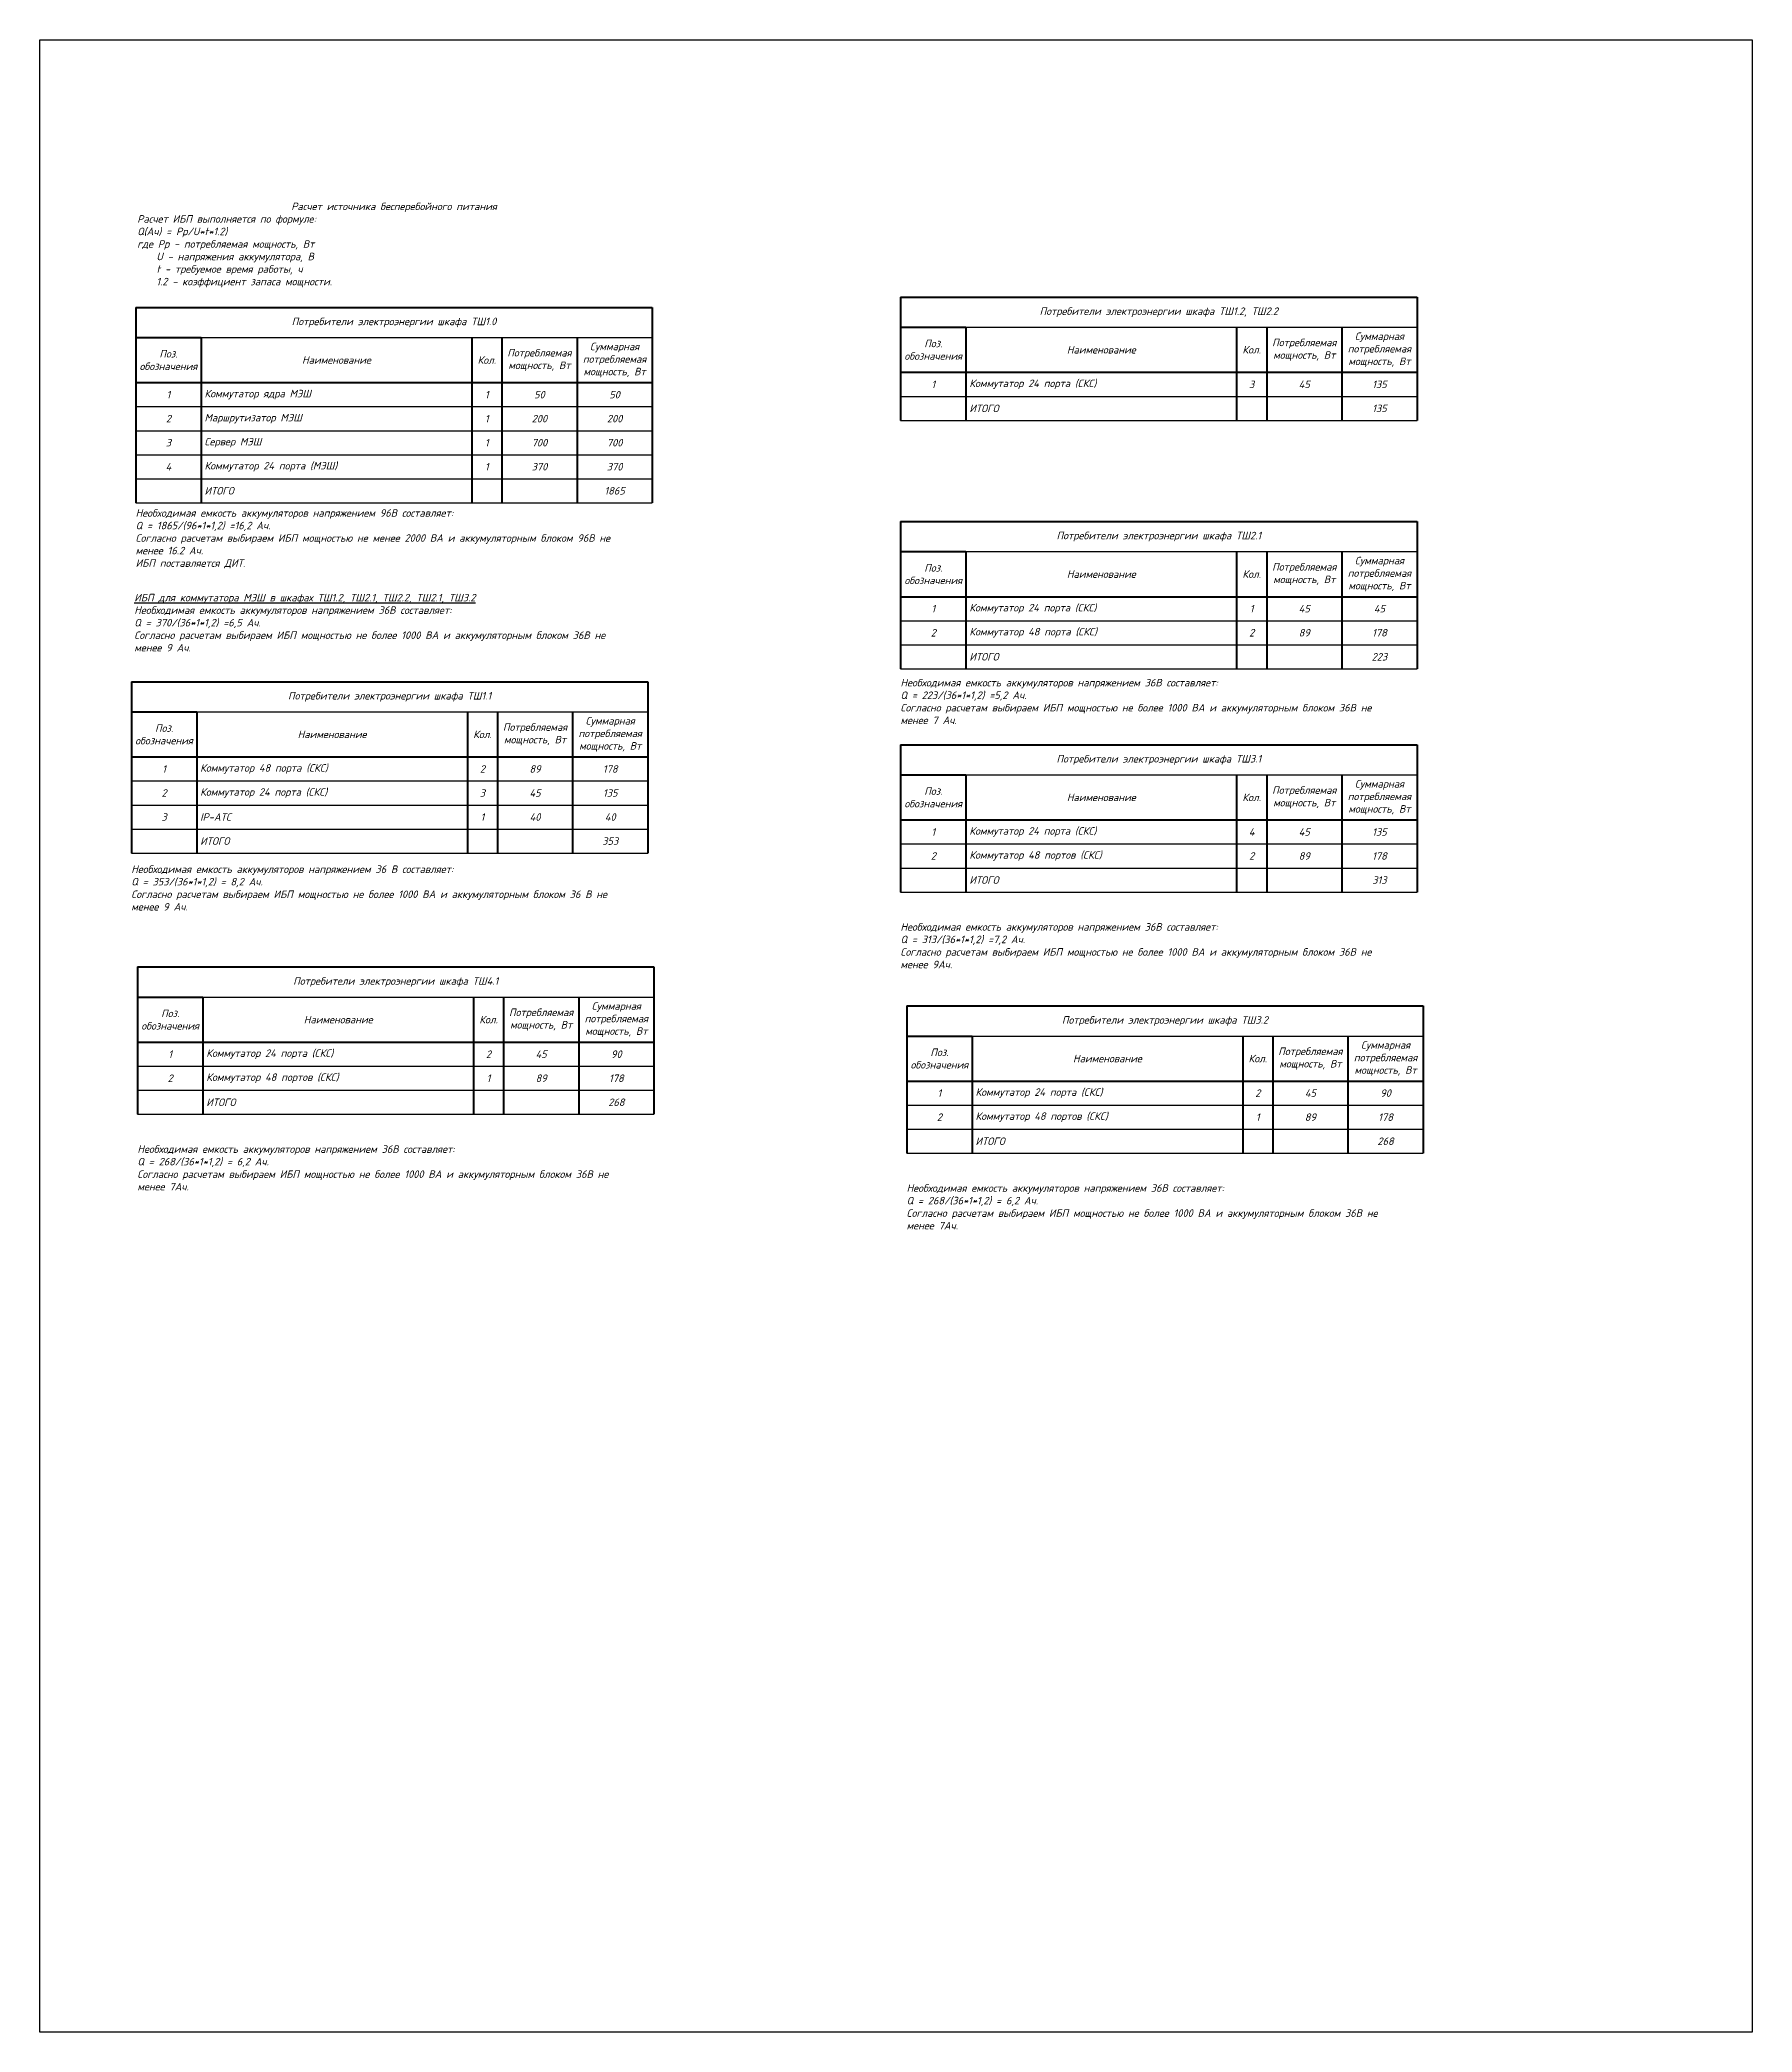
# Model space of a CAD drawing. Extents: x -260425 to 1294666, y -169889 to -2349.
# Drawn here: x 1237723 to 1294666, y -82388 to -16110 of the extents above; entities that cross this region are included whole.
import ezdxf

# ---------------------------------------------------------------- set-up
doc = ezdxf.new("R2010")
doc.units = 0
doc.header["$LTSCALE"] = 100
doc.layers.get('Defpoints').update_dxf_attribs({"color": 42})
doc.layers.add('АП_АСУ_ОсновнаяТонкая', color=7, linetype='Continuous', lineweight=25)
doc.layers.add('Текст', color=7, linetype='Continuous', lineweight=15)
doc.styles.add('1ISOCPEUR', font='isocpeui.ttf', dxfattribs={"height": 250})

# ---------------------------------------------------------------- blocks, each defined once
blk = doc.blocks.new('*T227')
at = {"layer": 'Текст', "color": 0, "lineweight": 50, "transparency": 16777216}
for p, q in [((0, 0), (17175, 0)), ((0, 0), (0, -6500)), ((17175, 0), (17175, -6500)), ((0, -1000), (2175, -1000)), ((2175, -1000), (2175, -6500)), ((11175, -1000), (11175, -6500)), ((12175, -1000), (12175, -6500)), ((14675, -1000), (14675, -6500)), ((0, -2500), (17175, -2500))]:
    blk.add_line(p, q, dxfattribs=at)
at = {"layer": 'Текст', "color": 0, "linetype": 'ByBlock', "lineweight": -2, "transparency": 16777216}
blk.add_line((2175, -1000), (17175, -1000), dxfattribs=at)
at = {"layer": 'Текст', "color": 0, "lineweight": 25, "transparency": 16777216}
for p, q in [((0, -3300), (17175, -3300)), ((0, -4100), (17175, -4100)), ((0, -4900), (17175, -4900)), ((0, -5700), (17175, -5700)), ((0, -6500), (17175, -6500))]:
    blk.add_line(p, q, dxfattribs=at)
at = {"layer": 'Текст', "color": 0, "transparency": 16777216, "char_height": 250, "style": '1ISOCPEUR'}
for s, insert, width, attachment_point in [('Потребители электроэнергии шкафа ТШ1.0', (8588, -500), 16952.07, 5), ('Суммарная потребляемая мощность, Вт', (15925, -1750), 2276.98, 5), ('Поз. обозначения', (1088, -1750), 1952.07, 5), ('Наименование', (6675, -1750), 8776.98, 5), ('Кол.', (11675, -1750), 776.98, 5), ('Потребляемая мощность, Вт', (13425, -1750), 2276.98, 5), ('1', (1088, -2900), 1952.07, 5), ('Коммутатор ядра МЭШ', (2287, -2900), 8776.98, 4), ('1', (11675, -2900), 776.98, 5), ('50', (13425, -2900), 2276.98, 5), ('50', (15925, -2900), 2276.98, 5), ('2', (1088, -3700), 1952.07, 5), ('Маршрутизатор МЭШ', (2287, -3700), 8776.98, 4), ('1', (11675, -3700), 776.98, 5), ('200', (13425, -3700), 2276.98, 5), ('200', (15925, -3700), 2276.98, 5), ('3', (1088, -4500), 1952.07, 5), ('Сервер МЭШ', (2287, -4500), 8776.98, 4), ('1', (11675, -4500), 776.98, 5), ('700', (13425, -4500), 2276.98, 5), ('700', (15925, -4500), 2276.98, 5), ('4', (1088, -5300), 1952.07, 5), ('Коммутатор 24 порта (МЭШ)', (2287, -5300), 8776.98, 4), ('1', (11675, -5300), 776.98, 5), ('370', (13425, -5300), 2276.98, 5), ('370', (15925, -5300), 2276.98, 5), ('ИТОГО', (2287, -6100), 8776.98, 4), ('1865', (15925, -6100), 2276.98, 5)]:
    blk.add_mtext(s, dxfattribs=dict(at, insert=insert, width=width, attachment_point=attachment_point))
blk = doc.blocks.new('*T228')
at = {"layer": 'Текст', "color": 0, "lineweight": 50, "transparency": 16777216}
for p, q in [((0, 0), (17175, 0)), ((0, 0), (0, -4100)), ((17175, 0), (17175, -4100)), ((0, -1000), (2175, -1000)), ((2175, -1000), (2175, -4100)), ((11175, -1000), (11175, -4100)), ((12175, -1000), (12175, -4100)), ((14675, -1000), (14675, -4100)), ((0, -2500), (17175, -2500))]:
    blk.add_line(p, q, dxfattribs=at)
at = {"layer": 'Текст', "color": 0, "linetype": 'ByBlock', "lineweight": -2, "transparency": 16777216}
blk.add_line((2175, -1000), (17175, -1000), dxfattribs=at)
at = {"layer": 'Текст', "color": 0, "lineweight": 25, "transparency": 16777216}
for p, q in [((0, -3300), (17175, -3300)), ((0, -4100), (17175, -4100))]:
    blk.add_line(p, q, dxfattribs=at)
at = {"layer": 'Текст', "color": 0, "transparency": 16777216, "char_height": 250, "style": '1ISOCPEUR'}
for s, insert, width, attachment_point in [('Потребители электроэнергии шкафа ТШ1.2, ТШ2.2', (8588, -500), 16952.07, 5), ('Суммарная потребляемая мощность, Вт', (15925, -1750), 2276.98, 5), ('Поз. обозначения', (1088, -1750), 1952.07, 5), ('Наименование', (6675, -1750), 8776.98, 5), ('Кол.', (11675, -1750), 776.98, 5), ('Потребляемая мощность, Вт', (13425, -1750), 2276.98, 5), ('1', (1088, -2900), 1952.07, 5), ('Коммутатор 24 порта (СКС)', (2287, -2900), 8776.98, 4), ('3', (11675, -2900), 776.98, 5), ('45', (13425, -2900), 2276.98, 5), ('135', (15925, -2900), 2276.98, 5), ('ИТОГО', (2287, -3700), 8776.98, 4), ('135', (15925, -3700), 2276.98, 5)]:
    blk.add_mtext(s, dxfattribs=dict(at, insert=insert, width=width, attachment_point=attachment_point))
blk = doc.blocks.new('*T229')
at = {"layer": 'Текст', "color": 0, "lineweight": 50, "transparency": 16777216}
for p, q in [((0, 0), (17175, 0)), ((0, 0), (0, -4900)), ((17175, 0), (17175, -4900)), ((0, -1000), (2175, -1000)), ((2175, -1000), (2175, -4900)), ((11175, -1000), (11175, -4900)), ((12175, -1000), (12175, -4900)), ((14675, -1000), (14675, -4900)), ((0, -2500), (17175, -2500))]:
    blk.add_line(p, q, dxfattribs=at)
at = {"layer": 'Текст', "color": 0, "linetype": 'ByBlock', "lineweight": -2, "transparency": 16777216}
blk.add_line((2175, -1000), (17175, -1000), dxfattribs=at)
at = {"layer": 'Текст', "color": 0, "lineweight": 25, "transparency": 16777216}
for p, q in [((0, -3300), (17175, -3300)), ((0, -4100), (17175, -4100)), ((0, -4900), (17175, -4900))]:
    blk.add_line(p, q, dxfattribs=at)
at = {"layer": 'Текст', "color": 0, "transparency": 16777216, "char_height": 250, "style": '1ISOCPEUR'}
for s, insert, width, attachment_point in [('Потребители электроэнергии шкафа ТШ2.1', (8588, -500), 16952.07, 5), ('Суммарная потребляемая мощность, Вт', (15925, -1750), 2276.98, 5), ('Поз. обозначения', (1088, -1750), 1952.07, 5), ('Наименование', (6675, -1750), 8776.98, 5), ('Кол.', (11675, -1750), 776.98, 5), ('Потребляемая мощность, Вт', (13425, -1750), 2276.98, 5), ('1', (1088, -2900), 1952.07, 5), ('Коммутатор 24 порта (СКС)', (2287, -2900), 8776.98, 4), ('1', (11675, -2900), 776.98, 5), ('45', (13425, -2900), 2276.98, 5), ('45', (15925, -2900), 2276.98, 5), ('2', (1088, -3700), 1952.07, 5), ('Коммутатор 48 порта (СКС)', (2287, -3700), 8776.98, 4), ('2', (11675, -3700), 776.98, 5), ('89', (13425, -3700), 2276.98, 5), ('178', (15925, -3700), 2276.98, 5), ('ИТОГО', (2287, -4500), 8776.98, 4), ('223', (15925, -4500), 2276.98, 5)]:
    blk.add_mtext(s, dxfattribs=dict(at, insert=insert, width=width, attachment_point=attachment_point))
blk = doc.blocks.new('*T230')
at = {"layer": 'Текст', "color": 0, "lineweight": 50, "transparency": 16777216}
for p, q in [((0, 0), (17175, 0)), ((0, 0), (0, -4900)), ((17175, 0), (17175, -4900)), ((0, -1000), (2175, -1000)), ((2175, -1000), (2175, -4900)), ((11175, -1000), (11175, -4900)), ((12175, -1000), (12175, -4900)), ((14675, -1000), (14675, -4900)), ((0, -2500), (17175, -2500))]:
    blk.add_line(p, q, dxfattribs=at)
at = {"layer": 'Текст', "color": 0, "linetype": 'ByBlock', "lineweight": -2, "transparency": 16777216}
blk.add_line((2175, -1000), (17175, -1000), dxfattribs=at)
at = {"layer": 'Текст', "color": 0, "lineweight": 25, "transparency": 16777216}
for p, q in [((0, -3300), (17175, -3300)), ((0, -4100), (17175, -4100)), ((0, -4900), (17175, -4900))]:
    blk.add_line(p, q, dxfattribs=at)
at = {"layer": 'Текст', "color": 0, "transparency": 16777216, "char_height": 250, "style": '1ISOCPEUR'}
for s, insert, width, attachment_point in [('Потребители электроэнергии шкафа ТШ3.1', (8588, -500), 16952.07, 5), ('Суммарная потребляемая мощность, Вт', (15925, -1750), 2276.98, 5), ('Поз. обозначения', (1088, -1750), 1952.07, 5), ('Наименование', (6675, -1750), 8776.98, 5), ('Кол.', (11675, -1750), 776.98, 5), ('Потребляемая мощность, Вт', (13425, -1750), 2276.98, 5), ('1', (1088, -2900), 1952.07, 5), ('Коммутатор 24 порта (СКС)', (2287, -2900), 8776.98, 4), ('4', (11675, -2900), 776.98, 5), ('45', (13425, -2900), 2276.98, 5), ('135', (15925, -2900), 2276.98, 5), ('2', (1088, -3700), 1952.07, 5), ('Коммутатор 48 портов (СКС)', (2287, -3700), 8776.98, 4), ('2', (11675, -3700), 776.98, 5), ('89', (13425, -3700), 2276.98, 5), ('178', (15925, -3700), 2276.98, 5), ('ИТОГО', (2287, -4500), 8776.98, 4), ('313', (15925, -4500), 2276.98, 5)]:
    blk.add_mtext(s, dxfattribs=dict(at, insert=insert, width=width, attachment_point=attachment_point))
blk = doc.blocks.new('*T224')
at = {"layer": 'Текст', "color": 0, "lineweight": 50, "transparency": 16777216}
for p, q in [((0, 0), (17175, 0)), ((0, 0), (0, -5700)), ((17175, 0), (17175, -5700)), ((0, -1000), (2175, -1000)), ((2175, -1000), (2175, -5700)), ((11175, -1000), (11175, -5700)), ((12175, -1000), (12175, -5700)), ((14675, -1000), (14675, -5700)), ((0, -2500), (17175, -2500))]:
    blk.add_line(p, q, dxfattribs=at)
at = {"layer": 'Текст', "color": 0, "linetype": 'ByBlock', "lineweight": -2, "transparency": 16777216}
blk.add_line((2175, -1000), (17175, -1000), dxfattribs=at)
at = {"layer": 'Текст', "color": 0, "lineweight": 25, "transparency": 16777216}
for p, q in [((0, -3300), (17175, -3300)), ((0, -4100), (17175, -4100)), ((0, -4900), (17175, -4900)), ((0, -5700), (17175, -5700))]:
    blk.add_line(p, q, dxfattribs=at)
at = {"layer": 'Текст', "color": 0, "transparency": 16777216, "char_height": 250, "style": '1ISOCPEUR'}
for s, insert, width, attachment_point in [('Потребители электроэнергии шкафа ТШ1.1', (8588, -500), 16952.07, 5), ('Суммарная потребляемая мощность, Вт', (15925, -1750), 2276.98, 5), ('Поз. обозначения', (1088, -1750), 1952.07, 5), ('Наименование', (6675, -1750), 8776.98, 5), ('Кол.', (11675, -1750), 776.98, 5), ('Потребляемая мощность, Вт', (13425, -1750), 2276.98, 5), ('1', (1088, -2900), 1952.07, 5), ('Коммутатор 48 порта (СКС)', (2287, -2900), 8776.98, 4), ('2', (11675, -2900), 776.98, 5), ('89', (13425, -2900), 2276.98, 5), ('178', (15925, -2900), 2276.98, 5), ('2', (1088, -3700), 1952.07, 5), ('Коммутатор 24 порта (СКС)', (2287, -3700), 8776.98, 4), ('3', (11675, -3700), 776.98, 5), ('45', (13425, -3700), 2276.98, 5), ('135', (15925, -3700), 2276.98, 5), ('3', (1088, -4500), 1952.07, 5), ('IP-АТС', (2287, -4500), 8776.98, 4), ('1', (11675, -4500), 776.98, 5), ('40', (13425, -4500), 2276.98, 5), ('40', (15925, -4500), 2276.98, 5), ('ИТОГО', (2287, -5300), 8776.98, 4), ('353', (15925, -5300), 2276.98, 5)]:
    blk.add_mtext(s, dxfattribs=dict(at, insert=insert, width=width, attachment_point=attachment_point))
blk = doc.blocks.new('*T226')
at = {"layer": 'Текст', "color": 0, "lineweight": 50, "transparency": 16777216}
for p, q in [((0, 0), (17175, 0)), ((0, 0), (0, -4900)), ((17175, 0), (17175, -4900)), ((0, -1000), (2175, -1000)), ((2175, -1000), (2175, -4900)), ((11175, -1000), (11175, -4900)), ((12175, -1000), (12175, -4900)), ((14675, -1000), (14675, -4900)), ((0, -2500), (17175, -2500))]:
    blk.add_line(p, q, dxfattribs=at)
at = {"layer": 'Текст', "color": 0, "linetype": 'ByBlock', "lineweight": -2, "transparency": 16777216}
blk.add_line((2175, -1000), (17175, -1000), dxfattribs=at)
at = {"layer": 'Текст', "color": 0, "lineweight": 25, "transparency": 16777216}
for p, q in [((0, -3300), (17175, -3300)), ((0, -4100), (17175, -4100)), ((0, -4900), (17175, -4900))]:
    blk.add_line(p, q, dxfattribs=at)
at = {"layer": 'Текст', "color": 0, "transparency": 16777216, "char_height": 250, "style": '1ISOCPEUR'}
for s, insert, width, attachment_point in [('Потребители электроэнергии шкафа ТШ3.2', (8588, -500), 16952.07, 5), ('Суммарная потребляемая мощность, Вт', (15925, -1750), 2276.98, 5), ('Поз. обозначения', (1088, -1750), 1952.07, 5), ('Наименование', (6675, -1750), 8776.98, 5), ('Кол.', (11675, -1750), 776.98, 5), ('Потребляемая мощность, Вт', (13425, -1750), 2276.98, 5), ('1', (1088, -2900), 1952.07, 5), ('Коммутатор 24 порта (СКС)', (2287, -2900), 8776.98, 4), ('2', (11675, -2900), 776.98, 5), ('45', (13425, -2900), 2276.98, 5), ('90', (15925, -2900), 2276.98, 5), ('2', (1088, -3700), 1952.07, 5), ('Коммутатор 48 портов (СКС)', (2287, -3700), 8776.98, 4), ('1', (11675, -3700), 776.98, 5), ('89', (13425, -3700), 2276.98, 5), ('178', (15925, -3700), 2276.98, 5), ('ИТОГО', (2287, -4500), 8776.98, 4), ('268', (15925, -4500), 2276.98, 5)]:
    blk.add_mtext(s, dxfattribs=dict(at, insert=insert, width=width, attachment_point=attachment_point))
blk = doc.blocks.new('*T242')
at = {"layer": 'Текст', "color": 0, "lineweight": 50, "transparency": 16777216}
for p, q in [((0, 0), (17175, 0)), ((0, 0), (0, -4900)), ((17175, 0), (17175, -4900)), ((0, -1000), (2175, -1000)), ((2175, -1000), (2175, -4900)), ((11175, -1000), (11175, -4900)), ((12175, -1000), (12175, -4900)), ((14675, -1000), (14675, -4900)), ((0, -2500), (17175, -2500))]:
    blk.add_line(p, q, dxfattribs=at)
at = {"layer": 'Текст', "color": 0, "linetype": 'ByBlock', "lineweight": -2, "transparency": 16777216}
blk.add_line((2175, -1000), (17175, -1000), dxfattribs=at)
at = {"layer": 'Текст', "color": 0, "lineweight": 25, "transparency": 16777216}
for p, q in [((0, -3300), (17175, -3300)), ((0, -4100), (17175, -4100)), ((0, -4900), (17175, -4900))]:
    blk.add_line(p, q, dxfattribs=at)
at = {"layer": 'Текст', "color": 0, "transparency": 16777216, "char_height": 250, "style": '1ISOCPEUR'}
for s, insert, width, attachment_point in [('Потребители электроэнергии шкафа ТШ4.1', (8588, -500), 16952.07, 5), ('Суммарная потребляемая мощность, Вт', (15925, -1750), 2276.98, 5), ('Поз. обозначения', (1088, -1750), 1952.07, 5), ('Наименование', (6675, -1750), 8776.98, 5), ('Кол.', (11675, -1750), 776.98, 5), ('Потребляемая мощность, Вт', (13425, -1750), 2276.98, 5), ('1', (1088, -2900), 1952.07, 5), ('Коммутатор 24 порта (СКС)', (2287, -2900), 8776.98, 4), ('2', (11675, -2900), 776.98, 5), ('45', (13425, -2900), 2276.98, 5), ('90', (15925, -2900), 2276.98, 5), ('2', (1088, -3700), 1952.07, 5), ('Коммутатор 48 портов (СКС)', (2287, -3700), 8776.98, 4), ('1', (11675, -3700), 776.98, 5), ('89', (13425, -3700), 2276.98, 5), ('178', (15925, -3700), 2276.98, 5), ('ИТОГО', (2287, -4500), 8776.98, 4), ('268', (15925, -4500), 2276.98, 5)]:
    blk.add_mtext(s, dxfattribs=dict(at, insert=insert, width=width, attachment_point=attachment_point))

msp = doc.modelspace()

# ---------------------------------------------------------------- linework, layer by layer
msp.add_lwpolyline([(1237722.7, -16109.6), (1294666.1, -16109.6), (1294666.1, -82387.5), (1237722.7, -82387.5)], close=True)
at = {"layer": 'Defpoints', "lineweight": 50}
msp.add_ray((0, -11682.2), (1, 0), dxfattribs=at)
msp.add_ray((0, -11682.2), (1, 0), dxfattribs=at)

# ---------------------------------------------------------------- block references
for name, p in [('*T227', (1240911, -25011.5)), ('*T228', (1266346.9, -24669.9)), ('*T229', (1266347, -32133.7)), ('*T224', (1240765.9, -37464.6)), ('*T230', (1266347, -39560.6)), ('*T242', (1240969.6, -46952.6)), ('*T226', (1266550.7, -48248.6))]:
    msp.add_blockref(name, p)

# ---------------------------------------------------------------- texts
at = {"layer": 'АП_АСУ_ОсновнаяТонкая', "ltscale": 50, "char_height": 250, "style": '1ISOCPEUR'}
for s, width, heights, insert, attachment_point in [('\\pxqc;Расчет источника бесперебойного питания\\P\\pq*;Расчет ИБП выполняется по формуле:\\PQ(Ач) = Рр/U*t*1.2)\\Pгде Рр - потребляемая мощность, Вт\\P    U - напряжения аккумулятора, В\\P    t - требуемое время работы, ч\\P    1.2 - коэффициент запаса мощности.', 17083.015, [0], (1240960.6, -22934.4), 4), ('Необходимая емкость аккумуляторов напряжением 96В составляет:\\PQ = 1865/(96*1*1,2) =16,2 Ач.\\PСогласно расчетам выбираем ИБП мощностью не менее 2000 ВА и аккумуляторным блоком 96В не\\Pменее 16.2 Ач.\\PИБП поставляется ДИТ.', 17057.582, [0], (1240906.7, -31724.8), 1), ('{\\LИБП для коммутатора МЭШ в шкафах ТШ1.2, ТШ2.1, ТШ2.2, ТШ2.1, ТШ3.2}\\PНеобходимая емкость аккумуляторов напряжением 36В составляет:\\PQ = 370/(36*1*1,2) =6,5 Ач.\\PСогласно расчетам выбираем ИБП мощностью не более 1000 ВА и аккумуляторным блоком 36В не\\Pменее 9 Ач.', 17057.582, [2395.8], (1240861.9, -34540.2), 1), ('Необходимая емкость аккумуляторов напряжением 36В составляет:\\PQ = 223/(36*1*1,2) =5,2 Ач.\\PСогласно расчетам выбираем ИБП мощностью не более 1000 ВА и аккумуляторным блоком 36В не\\Pменее 7 Ач.', 17057.582, [0], (1266342.7, -37369.6), 1), ('Необходимая емкость аккумуляторов напряжением 36 В составляет:\\PQ = 353/(36*1*1,2) = 8,2 Ач.\\PСогласно расчетам выбираем ИБП мощностью не более 1000 ВА и аккумуляторным блоком 36 В не\\Pменее 9 Ач.', 17057.582, [0], (1240761.6, -43574.2), 1), ('Необходимая емкость аккумуляторов напряжением 36В составляет:\\PQ = 313/(36*1*1,2) =7,2 Ач.\\PСогласно расчетам выбираем ИБП мощностью не более 1000 ВА и аккумуляторным блоком 36В не\\Pменее 9Ач.', 17057.582, [1608.6], (1266342.7, -45494.3), 1), ('Необходимая емкость аккумуляторов напряжением 36В составляет:\\PQ = 268/(36*1*1,2) = 6,2 Ач.\\PСогласно расчетам выбираем ИБП мощностью не более 1000 ВА и аккумуляторным блоком 36В не\\Pменее 7Ач.', 17057.582, [0], (1240965.4, -52886.4), 1), ('Необходимая емкость аккумуляторов напряжением 36В составляет:\\PQ = 268/(36*1*1,2) = 6,2 Ач.\\PСогласно расчетам выбираем ИБП мощностью не более 1000 ВА и аккумуляторным блоком 36В не\\Pменее 7Ач.', 17057.582, [0], (1266546.4, -54182.3), 1)]:
    msp.add_mtext_dynamic_manual_height_columns(s, width=width, gutter_width=1250, heights=heights, dxfattribs=dict(at, insert=insert, attachment_point=attachment_point))

doc.saveas('drawing.dxf')
